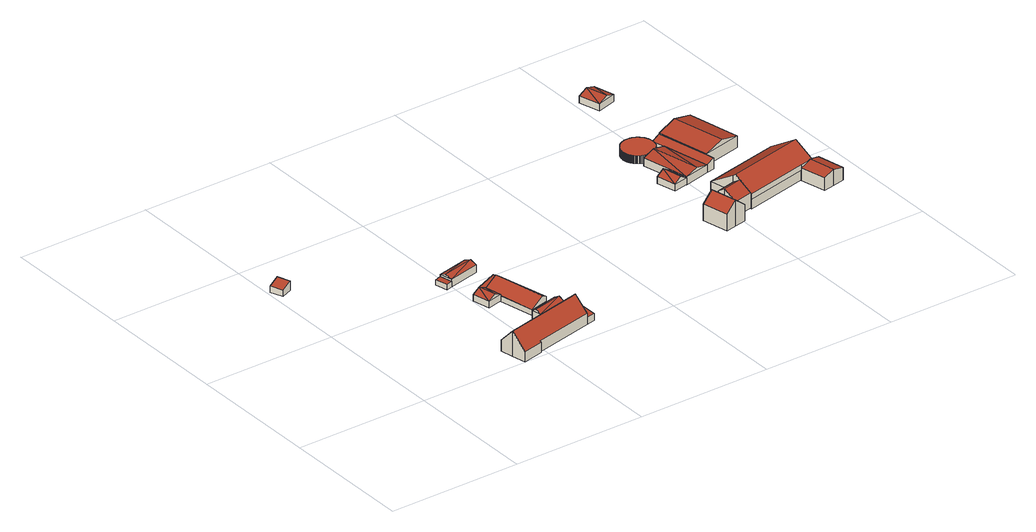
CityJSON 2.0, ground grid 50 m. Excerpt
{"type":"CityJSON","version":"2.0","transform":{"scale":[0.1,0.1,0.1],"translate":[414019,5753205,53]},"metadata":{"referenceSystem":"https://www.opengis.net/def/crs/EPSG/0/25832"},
"CityObjects":{
"building1":{"type":"Building","attributes":{"Gemeindeschluessel":"05515000","Geometrietyp2DReferenz":"3000","function":"31001_1310","roofType":"2100","measuredHeight":3.56},"geometry":[{"type":"Solid","lod":"2","boundaries":[[[[0,1,2,3]],[[4,5,1,0]],[[6,7,5,4]],[[3,2,7,6]],[[4,0,3,6]],[[1,5,7,2]]]],"semantics":{"surfaces":[{"type":"WallSurface"},{"type":"RoofSurface"},{"type":"GroundSurface"}],"values":[[0,0,0,0,1,2]]}}]},
"building2":{"type":"Building","attributes":{"Gemeindeschluessel":"05515000","Geometrietyp2DReferenz":"3000","function":"31001_1000"},"address":[{"country":"Germany","locality":"Münster","thoroughfareNumber":"3","thoroughfareName":"Berdel"}],"children":["building2-1","building2-2"]},
"building2-1":{"type":"BuildingPart","attributes":{"roofType":"3100","measuredHeight":9.55},"parents":["building2"],"geometry":[{"type":"Solid","lod":"2","boundaries":[[[[8,9,10,11]],[[12,13,9,8]],[[14,15,13,12]],[[16,17,15,14]],[[18,19,17,16]],[[20,21,19,18]],[[22,23,21,20]],[[24,25,23,22]],[[18,16,14,12,8,20]],[[11,24,22,20,8]],[[9,13,15,17,19,21,23,25,10]],[[25,24,11,10]]]],"semantics":{"surfaces":[{"type":"WallSurface"},{"type":"RoofSurface"},{"type":"GroundSurface"},{"type":"ClosureSurface"}],"values":[[0,0,0,0,0,0,0,0,1,1,2,3]]}}]},
"building2-2":{"type":"BuildingPart","attributes":{"roofType":"3100","measuredHeight":6.27},"parents":["building2"],"geometry":[{"type":"Solid","lod":"2","boundaries":[[[[26,27,28,29]],[[30,11,10,27,26]],[[29,28,25,24,31]],[[26,32,30]],[[31,33,29]],[[33,32,26]],[[26,29,33]],[[31,30,32]],[[32,33,31]],[[27,10,25,28]],[[11,30,31,24]],[[25,10,11,24]]]],"semantics":{"surfaces":[{"type":"WallSurface"},{"type":"RoofSurface"},{"type":"GroundSurface"},{"type":"ClosureSurface"}],"values":[[0,0,0,0,0,1,1,1,1,2,0,3]]}}]},
"building3":{"type":"Building","attributes":{"Gemeindeschluessel":"05515000","Geometrietyp2DReferenz":"3000","function":"51009_1610","roofType":"2100","measuredHeight":2.13},"geometry":[{"type":"Solid","lod":"2","boundaries":[[[[34,35,36,37]],[[38,39,35,34]],[[40,41,39,38]],[[37,36,41,40]],[[38,34,37,40]],[[35,39,41,36]]]],"semantics":{"surfaces":[{"type":"WallSurface"},{"type":"RoofSurface"},{"type":"GroundSurface"}],"values":[[0,0,0,0,1,2]]}}]},
"building4":{"type":"Building","attributes":{"Gemeindeschluessel":"05515000","Geometrietyp2DReferenz":"3000","function":"31001_2700","roofType":"3100","measuredHeight":3.96},"geometry":[{"type":"Solid","lod":"2","boundaries":[[[[42,43,44,45]],[[46,47,43,42]],[[48,49,47,46]],[[45,44,49,48]],[[42,50,46]],[[48,51,45]],[[50,42,45]],[[45,51,50]],[[46,50,51]],[[51,48,46]],[[43,47,49,44]]]],"semantics":{"surfaces":[{"type":"WallSurface"},{"type":"RoofSurface"},{"type":"GroundSurface"}],"values":[[0,0,0,0,0,0,1,1,1,1,2]]}}]},
"building5":{"type":"Building","attributes":{"Gemeindeschluessel":"05515000","Geometrietyp2DReferenz":"3000","function":"31001_2460","roofType":"3100","measuredHeight":4.95},"geometry":[{"type":"Solid","lod":"2","boundaries":[[[[52,53,54,55]],[[56,57,53,52]],[[58,59,57,56]],[[60,61,59,58]],[[55,54,61,60]],[[62,63,64,65]],[[66,52,63,62,58]],[[66,58,56]],[[66,56,52]],[[62,65,60,58]],[[64,63,52,55]],[[65,64,55,60]],[[53,57,59,61,54]]]],"semantics":{"surfaces":[{"type":"WallSurface"},{"type":"RoofSurface"},{"type":"GroundSurface"}],"values":[[0,0,0,0,0,1,1,0,0,0,0,0,2]]}}]},
"building6":{"type":"Building","attributes":{"Gemeindeschluessel":"05515000","Geometrietyp2DReferenz":"3000","function":"31001_2700","roofType":"3100","measuredHeight":3.78},"geometry":[{"type":"Solid","lod":"2","boundaries":[[[[67,68,41,69]],[[70,71,68,67]],[[72,36,71,70]],[[69,41,36,72]],[[67,73,70]],[[72,74,69]],[[74,73,67]],[[67,69,74]],[[72,70,73]],[[73,74,72]],[[68,71,36,41]]]],"semantics":{"surfaces":[{"type":"WallSurface"},{"type":"RoofSurface"},{"type":"GroundSurface"}],"values":[[0,0,0,0,0,0,1,1,1,1,2]]}}]},
"building7":{"type":"Building","attributes":{"Gemeindeschluessel":"05515000","Geometrietyp2DReferenz":"3000","function":"31001_2700","roofType":"2100","measuredHeight":3.23},"geometry":[{"type":"Solid","lod":"2","boundaries":[[[[75,76,77,78]],[[79,80,76,75]],[[81,82,80,79]],[[78,77,82,81]],[[79,75,78,81]],[[76,80,82,77]]]],"semantics":{"surfaces":[{"type":"WallSurface"},{"type":"RoofSurface"},{"type":"GroundSurface"}],"values":[[0,0,0,0,1,2]]}}]},
"building8":{"type":"Building","attributes":{"Gemeindeschluessel":"05515000","Geometrietyp2DReferenz":"3000","function":"51009_1610","roofType":"3100","measuredHeight":3.89},"geometry":[{"type":"Solid","lod":"2","boundaries":[[[[83,13,84,85]],[[86,27,13,83]],[[87,88,27,86]],[[85,84,88,87]],[[83,89,86]],[[87,90,85]],[[85,90,89,83]],[[86,89,90,87]],[[13,27,88,84]]]],"semantics":{"surfaces":[{"type":"WallSurface"},{"type":"RoofSurface"},{"type":"GroundSurface"}],"values":[[0,0,0,0,0,0,1,1,2]]}}]},
"building9":{"type":"Building","attributes":{"Gemeindeschluessel":"05515000","Geometrietyp2DReferenz":"3000","function":"31001_1000"},"address":[{"country":"Germany","locality":"Münster","thoroughfareNumber":"4","thoroughfareName":"Berdel"}],"children":["building9-1","building9-2"]},
"building9-1":{"type":"BuildingPart","attributes":{"roofType":"3100","measuredHeight":9.67},"parents":["building9"],"geometry":[{"type":"Solid","lod":"2","boundaries":[[[[91,92,93,94,95]],[[96,97,92,91]],[[98,99,97,96]],[[100,101,99,98]],[[102,103,101,100]],[[104,105,103,102]],[[106,107,105,104]],[[108,109,107,106]],[[100,98,96,102]],[[91,95,110,111,108,106,104,102,96]],[[112,93,92,97,99,101,103,105,107,109]],[[110,95,94]],[[112,111,110,94,93]],[[109,108,111,112]]]],"semantics":{"surfaces":[{"type":"WallSurface"},{"type":"RoofSurface"},{"type":"GroundSurface"},{"type":"ClosureSurface"}],"values":[[0,0,0,0,0,0,0,0,1,1,2,0,3,3]]}}]},
"building9-2":{"type":"BuildingPart","attributes":{"roofType":"3100","measuredHeight":8.69},"parents":["building9"],"geometry":[{"type":"Solid","lod":"2","boundaries":[[[[113,114,115,116]],[[94,93,114,113]],[[117,118,109,108,119]],[[116,115,118,117]],[[110,94,113,116,120]],[[117,119,120,116]],[[114,93,112,109,118,115]],[[110,120,111]],[[93,94,110,111,112]],[[108,111,120,119]],[[111,108,109,112]]]],"semantics":{"surfaces":[{"type":"WallSurface"},{"type":"RoofSurface"},{"type":"GroundSurface"},{"type":"ClosureSurface"}],"values":[[0,0,0,0,1,1,2,0,3,0,3]]}}]},
"building10":{"type":"Building","attributes":{"Gemeindeschluessel":"05515000","Geometrietyp2DReferenz":"3000","function":"31001_2700","roofType":"3100","measuredHeight":4.16},"geometry":[{"type":"Solid","lod":"2","boundaries":[[[[121,122,123,124]],[[125,126,122,121]],[[127,128,126,125]],[[124,123,128,127]],[[121,129,125]],[[127,130,124]],[[129,121,124]],[[124,130,129]],[[125,129,130]],[[130,127,125]],[[122,126,128,123]]]],"semantics":{"surfaces":[{"type":"WallSurface"},{"type":"RoofSurface"},{"type":"GroundSurface"}],"values":[[0,0,0,0,0,0,1,1,1,1,2]]}}]},
"building11":{"type":"Building","attributes":{"Gemeindeschluessel":"05515000","Geometrietyp2DReferenz":"3000","function":"31001_2700","roofType":"3100","measuredHeight":4.17},"geometry":[{"type":"Solid","lod":"2","boundaries":[[[[131,132,133,134]],[[135,136,132,131]],[[137,138,136,135]],[[139,140,138,137]],[[134,133,140,139]],[[141,134,139]],[[139,142,141]],[[131,141,142]],[[142,137,135,131]],[[141,131,134]],[[139,137,142]],[[132,136,138,140,133]]]],"semantics":{"surfaces":[{"type":"WallSurface"},{"type":"RoofSurface"},{"type":"GroundSurface"}],"values":[[0,0,0,0,0,1,1,1,1,0,0,2]]}}]},
"building12":{"type":"Building","attributes":{"Gemeindeschluessel":"05515000","Geometrietyp2DReferenz":"3000","function":"51003_1201","roofType":"1000","measuredHeight":2.97},"geometry":[{"type":"Solid","lod":"2","boundaries":[[[[143,144,145,146]],[[147,148,144,143]],[[149,150,148,147]],[[151,152,150,149]],[[153,154,152,151]],[[155,156,154,153]],[[157,158,156,155]],[[159,160,158,157]],[[161,162,160,159]],[[163,164,162,161]],[[165,166,164,163]],[[167,168,166,165]],[[169,170,168,167]],[[171,172,170,169]],[[173,174,172,171]],[[175,176,174,173]],[[177,178,176,175]],[[179,180,178,177]],[[181,182,180,179]],[[183,184,182,181]],[[185,186,184,183]],[[187,188,186,185]],[[189,190,188,187]],[[191,192,190,189]],[[193,194,192,191]],[[195,196,194,193]],[[197,198,196,195]],[[199,200,198,197]],[[201,202,200,199]],[[203,204,202,201]],[[205,206,204,203]],[[207,208,206,205]],[[209,210,208,207]],[[211,212,210,209]],[[213,214,212,211]],[[215,216,214,213]],[[217,218,216,215]],[[219,220,218,217]],[[221,222,220,219]],[[223,224,222,221]],[[225,226,224,223]],[[227,228,226,225]],[[229,230,228,227]],[[231,232,230,229]],[[233,234,232,231]],[[235,236,234,233]],[[237,238,236,235]],[[239,240,238,237]],[[241,242,240,239]],[[243,244,242,241]],[[245,246,244,243]],[[247,248,246,245]],[[249,250,248,247]],[[251,252,250,249]],[[253,254,252,251]],[[255,256,254,253]],[[257,258,256,255]],[[259,260,258,257]],[[261,262,260,259]],[[263,264,262,261]],[[265,266,264,263]],[[267,268,266,265]],[[269,270,268,267]],[[271,272,270,269]],[[273,274,272,271]],[[275,276,274,273]],[[277,278,276,275]],[[279,280,278,277]],[[281,282,280,279]],[[283,284,282,281]],[[285,286,284,283]],[[287,288,286,285]],[[289,290,288,287]],[[291,292,290,289]],[[293,294,292,291]],[[295,296,294,293]],[[297,298,296,295]],[[146,145,298,297]],[[295,293,291,289,287,285,283,281,279,277,275,273,271,269,267,265,263,261,259,257,255,253,251,249,247,245,243,241,239,237,235,233,231,229,227,225,223,221,219,217,215,213,211,209,207,205,203,201,199,197,195,193,191,189,187,185,183,181,179,177,175,173,171,169,167,165,163,161,159,157,155,153,151,149,147,143,146,297]],[[144,148,150,152,154,156,158,160,162,164,166,168,170,172,174,176,178,180,182,184,186,188,190,192,194,196,198,200,202,204,206,208,210,212,214,216,218,220,222,224,226,228,230,232,234,236,238,240,242,244,246,248,250,252,254,256,258,260,262,264,266,268,270,272,274,276,278,280,282,284,286,288,290,292,294,296,298,145]]]],"semantics":{"surfaces":[{"type":"WallSurface"},{"type":"RoofSurface"},{"type":"GroundSurface"}],"values":[[0,0,0,0,0,0,0,0,0,0,0,0,0,0,0,0,0,0,0,0,0,0,0,0,0,0,0,0,0,0,0,0,0,0,0,0,0,0,0,0,0,0,0,0,0,0,0,0,0,0,0,0,0,0,0,0,0,0,0,0,0,0,0,0,0,0,0,0,0,0,0,0,0,0,0,0,0,0,1,2]]}}]},
"building13":{"type":"Building","attributes":{"Gemeindeschluessel":"05515000","Geometrietyp2DReferenz":"3000","function":"51009_1610","roofType":"2100","measuredHeight":4.13},"geometry":[{"type":"Solid","lod":"2","boundaries":[[[[299,300,140,301]],[[302,303,300,299]],[[304,305,303,302]],[[306,307,305,304]],[[134,133,307,306]],[[301,140,133,134]],[[306,304,302,299,301,134]],[[300,303,305,307,133,140]]]],"semantics":{"surfaces":[{"type":"WallSurface"},{"type":"RoofSurface"},{"type":"GroundSurface"}],"values":[[0,0,0,0,0,0,1,2]]}}]},
"building14":{"type":"Building","attributes":{"Gemeindeschluessel":"05515000","Geometrietyp2DReferenz":"3000","function":"31001_2700","roofType":"3100","measuredHeight":10.03},"geometry":[{"type":"Solid","lod":"2","boundaries":[[[[308,309,310,311]],[[312,313,309,308]],[[314,315,313,312]],[[316,317,315,314]],[[318,319,317,316]],[[320,321,319,318]],[[322,323,321,320]],[[311,310,323,322]],[[324,325,326,311,322]],[[327,328,326,325,113,329,330]],[[330,329,316,314]],[[329,113,318,316]],[[113,325,324,320,318]],[[328,327,312,308]],[[326,328,308,311]],[[327,330,314,312]],[[324,322,320]],[[309,313,315,317,319,321,323,310]]]],"semantics":{"surfaces":[{"type":"WallSurface"},{"type":"RoofSurface"},{"type":"GroundSurface"}],"values":[[0,0,0,0,0,0,0,0,1,1,0,0,0,0,0,0,0,2]]}}]},
"building15":{"type":"Building","attributes":{"Gemeindeschluessel":"05515000","Geometrietyp2DReferenz":"3000","function":"31001_2000","roofType":"3100","measuredHeight":6.29},"geometry":[{"type":"Solid","lod":"2","boundaries":[[[[331,332,333,334]],[[335,336,332,331]],[[337,338,336,335]],[[334,333,338,337]],[[331,339,335]],[[337,340,334]],[[334,340,339,331]],[[335,339,340,337]],[[332,336,338,333]]]],"semantics":{"surfaces":[{"type":"WallSurface"},{"type":"RoofSurface"},{"type":"GroundSurface"}],"values":[[0,0,0,0,0,0,1,1,2]]}}]},
"building16":{"type":"Building","attributes":{"Gemeindeschluessel":"05515000","Geometrietyp2DReferenz":"3000","function":"31001_2700","roofType":"3100","measuredHeight":3.96},"geometry":[{"type":"Solid","lod":"2","boundaries":[[[[341,342,343,344]],[[345,346,342,341]],[[347,348,346,345]],[[344,343,348,347]],[[341,349,345]],[[347,350,344]],[[344,350,349]],[[349,341,344]],[[350,347,345]],[[345,349,350]],[[342,346,348,343]]]],"semantics":{"surfaces":[{"type":"WallSurface"},{"type":"RoofSurface"},{"type":"GroundSurface"}],"values":[[0,0,0,0,0,0,1,1,1,1,2]]}}]},
"building17":{"type":"Building","attributes":{"Gemeindeschluessel":"05515000","Geometrietyp2DReferenz":"3000","function":"31001_2460","roofType":"3100","measuredHeight":5.9},"geometry":[{"type":"Solid","lod":"2","boundaries":[[[[327,351,352,353]],[[354,355,351,327]],[[356,357,355,354]],[[358,359,357,356]],[[360,361,359,358]],[[362,363,361,360]],[[364,365,363,362]],[[353,352,365,364]],[[358,356,354,327,353,360]],[[364,362,360,353]],[[351,355,357,359,361,363,365,352]]]],"semantics":{"surfaces":[{"type":"WallSurface"},{"type":"RoofSurface"},{"type":"GroundSurface"}],"values":[[0,0,0,0,0,0,0,0,1,1,2]]}}]},
"building18":{"type":"Building","attributes":{"Gemeindeschluessel":"05515000","Geometrietyp2DReferenz":"3000","function":"51009_1610","roofType":"2100","measuredHeight":3.39},"geometry":[{"type":"Solid","lod":"2","boundaries":[[[[366,367,310,368]],[[369,370,367,366]],[[371,309,370,369]],[[368,310,309,371]],[[369,366,368,371]],[[367,370,309,310]]]],"semantics":{"surfaces":[{"type":"WallSurface"},{"type":"RoofSurface"},{"type":"GroundSurface"}],"values":[[0,0,0,0,1,2]]}}]}
},
"vertices":[
[25,792,35],[25,792,12],[66,808,12],[66,808,48],[7,838,35],[7,838,12],[48,855,48],[48,855,12],
[696,118,103],[696,118,8],[685,166,8],[685,166,50],[707,70,50],[707,70,8],[483,21,50],[483,21,8],[484,17,45],[484,17,8],[407,0,45],[407,0,8],[395,52,103],[395,52,8],[385,101,50],[385,101,8],[575,142,50],[575,142,8],
[676,204,59],[676,204,8],[567,179,8],[567,179,59],[685,166,59],[575,142,59],[681,185,70],[571,161,70],
[472,509,32],[472,509,13],[495,514,13],[495,514,34],[461,556,32],[461,556,13],[484,562,34],[484,562,13],
[571,353,35],[571,353,10],[557,418,10],[557,418,35],[515,340,35],[515,340,10],[500,405,35],[500,405,10],[543,346,50],[528,412,50],
[600,221,29],[600,221,8],[668,237,8],[668,237,29],[571,353,29],[571,353,8],[557,418,29],[557,418,8],[623,433,29],[623,433,8],[607,429,58],[651,233,58],[668,237,48],[623,433,48],[571,353,30],
[603,589,41],[603,589,13],[484,562,41],[614,541,41],[614,541,13],[495,514,41],[609,565,51],[489,538,51],
[557,418,28],[557,418,11],[623,433,11],[623,433,43],[551,441,28],[551,441,11],[618,456,43],[618,456,11],
[707,70,34],[742,78,8],[742,78,34],[676,204,16],[712,212,16],[712,212,8],[692,137,47],[727,145,47],
[1502,289,72],[1502,289,10],[1494,326,10],[1494,326,66],[1494,326,72],[1460,280,107],[1460,280,10],[1419,271,72],[1419,271,10],[1397,370,72],[1397,370,10],[1438,379,107],[1438,379,10],[1476,388,75],[1476,388,10],[1474,399,75],[1474,399,10],[1478,399,72],[1478,399,10],[1492,335,72],[1484,372,72],[1484,372,10],
[1567,342,66],[1567,342,10],[1557,388,10],[1557,388,97],[1551,415,79],[1551,415,10],[1478,399,79],[1484,372,97],
[1489,582,37],[1489,582,12],[1473,656,12],[1473,656,37],[1434,571,37],[1434,571,12],[1417,645,37],[1417,645,12],[1461,577,54],[1445,651,54],
[1489,582,40],[1489,582,11],[1587,604,11],[1587,604,40],[1473,656,40],[1473,656,11],[1449,761,40],[1449,761,11],[1547,782,40],[1547,782,11],[1538,593,53],[1498,772,53],
[1533,814,42],[1533,814,13],[1534,819,13],[1534,819,42],[1532,809,42],[1532,809,13],[1530,803,42],[1530,803,13],[1527,798,42],[1527,798,13],[1524,793,42],[1524,793,13],[1521,789,42],[1521,789,13],[1517,784,42],[1517,784,13],[1512,780,42],[1512,780,13],[1507,777,42],[1507,777,13],[1501,774,42],[1501,774,13],[1496,772,42],[1496,772,13],[1490,770,42],[1490,770,13],[1484,769,42],[1484,769,13],[1478,768,42],[1478,768,13],[1472,768,42],[1472,768,13],[1467,769,42],[1467,769,13],[1462,770,42],[1462,770,13],[1457,771,42],[1457,771,13],[1452,773,42],[1452,773,13],[1448,775,42],[1448,775,13],[1444,777,42],[1444,777,13],[1440,780,42],[1440,780,13],[1437,783,42],[1437,783,13],[1434,785,42],[1434,785,13],[1431,788,42],[1431,788,13],[1429,791,42],[1429,791,13],[1427,794,42],[1427,794,13],[1425,796,42],[1425,796,13],[1424,798,42],[1424,798,13],[1423,799,42],[1423,799,13],[1422,802,42],[1422,802,13],[1420,805,42],[1420,805,13],[1419,809,42],[1419,809,13],[1418,812,42],[1418,812,13],[1417,816,42],[1417,816,13],[1417,820,42],[1417,820,13],[1416,825,42],[1416,825,13],[1416,829,42],[1416,829,13],[1417,834,42],[1417,834,13],[1417,839,42],[1417,839,13],[1419,844,42],[1419,844,13],[1420,849,42],[1420,849,13],[1423,854,42],[1423,854,13],[1425,859,42],[1425,859,13],[1429,864,42],[1429,864,13],[1433,869,42],[1433,869,13],[1437,873,42],[1437,873,13],[1442,877,42],[1442,877,13],[1447,880,42],[1447,880,13],[1453,883,42],[1453,883,13],[1459,885,42],[1459,885,13],[1465,886,42],[1465,886,13],[1470,887,42],[1470,887,13],[1476,887,42],[1476,887,13],[1482,887,42],[1482,887,13],[1487,886,42],[1487,886,13],[1493,885,42],[1493,885,13],[1497,883,42],[1497,883,13],[1502,881,42],[1502,881,13],[1506,879,42],[1506,879,13],[1510,876,42],[1510,876,13],[1513,874,42],[1513,874,13],[1516,871,42],[1516,871,13],[1519,868,42],[1519,868,13],[1521,865,42],[1521,865,13],[1524,863,42],[1524,863,13],[1526,860,42],[1526,860,13],[1527,857,42],[1527,857,13],[1529,854,42],[1529,854,13],[1530,851,42],[1530,851,13],[1531,848,42],[1531,848,13],[1533,845,42],[1533,845,13],[1534,841,42],[1534,841,13],[1534,837,42],[1534,837,13],[1535,833,42],[1535,833,13],[1535,828,42],[1535,828,13],[1535,824,42],[1535,824,13],
[1535,830,39],[1535,830,11],[1547,782,39],[1567,837,53],[1567,837,11],[1611,640,53],[1611,640,11],[1617,610,53],[1617,610,11],
[1855,405,44],[1855,405,9],[1818,570,9],[1818,570,44],[1856,401,44],[1856,401,9],[1804,390,44],[1804,390,9],[1567,338,44],[1567,338,9],[1567,342,44],[1567,342,9],[1551,415,44],[1551,415,9],[1530,508,44],[1530,508,9],[1551,415,104],[1553,406,110],[1841,469,110],[1856,401,64],[1855,405,66],[1567,338,64],[1804,390,64],
[1759,673,55],[1759,673,12],[1716,870,12],[1716,870,55],[1611,640,55],[1611,640,12],[1567,837,55],[1567,837,12],[1685,656,75],[1641,854,75],
[1520,1203,37],[1520,1203,11],[1542,1123,11],[1542,1123,37],[1594,1223,37],[1594,1223,11],[1615,1144,37],[1615,1144,11],[1557,1213,51],[1579,1133,51],
[1856,401,7],[1848,400,7],[1848,400,66],[1855,405,64],[1855,405,7],[1891,413,54],[1891,413,7],[1914,312,54],[1914,312,7],[1870,302,66],[1870,302,7],[1826,293,54],[1826,293,7],[1804,390,54],[1804,390,7],
[1854,578,34],[1854,578,9],[1818,570,42],[1891,413,34],[1891,413,9],[1855,405,42]
]}
